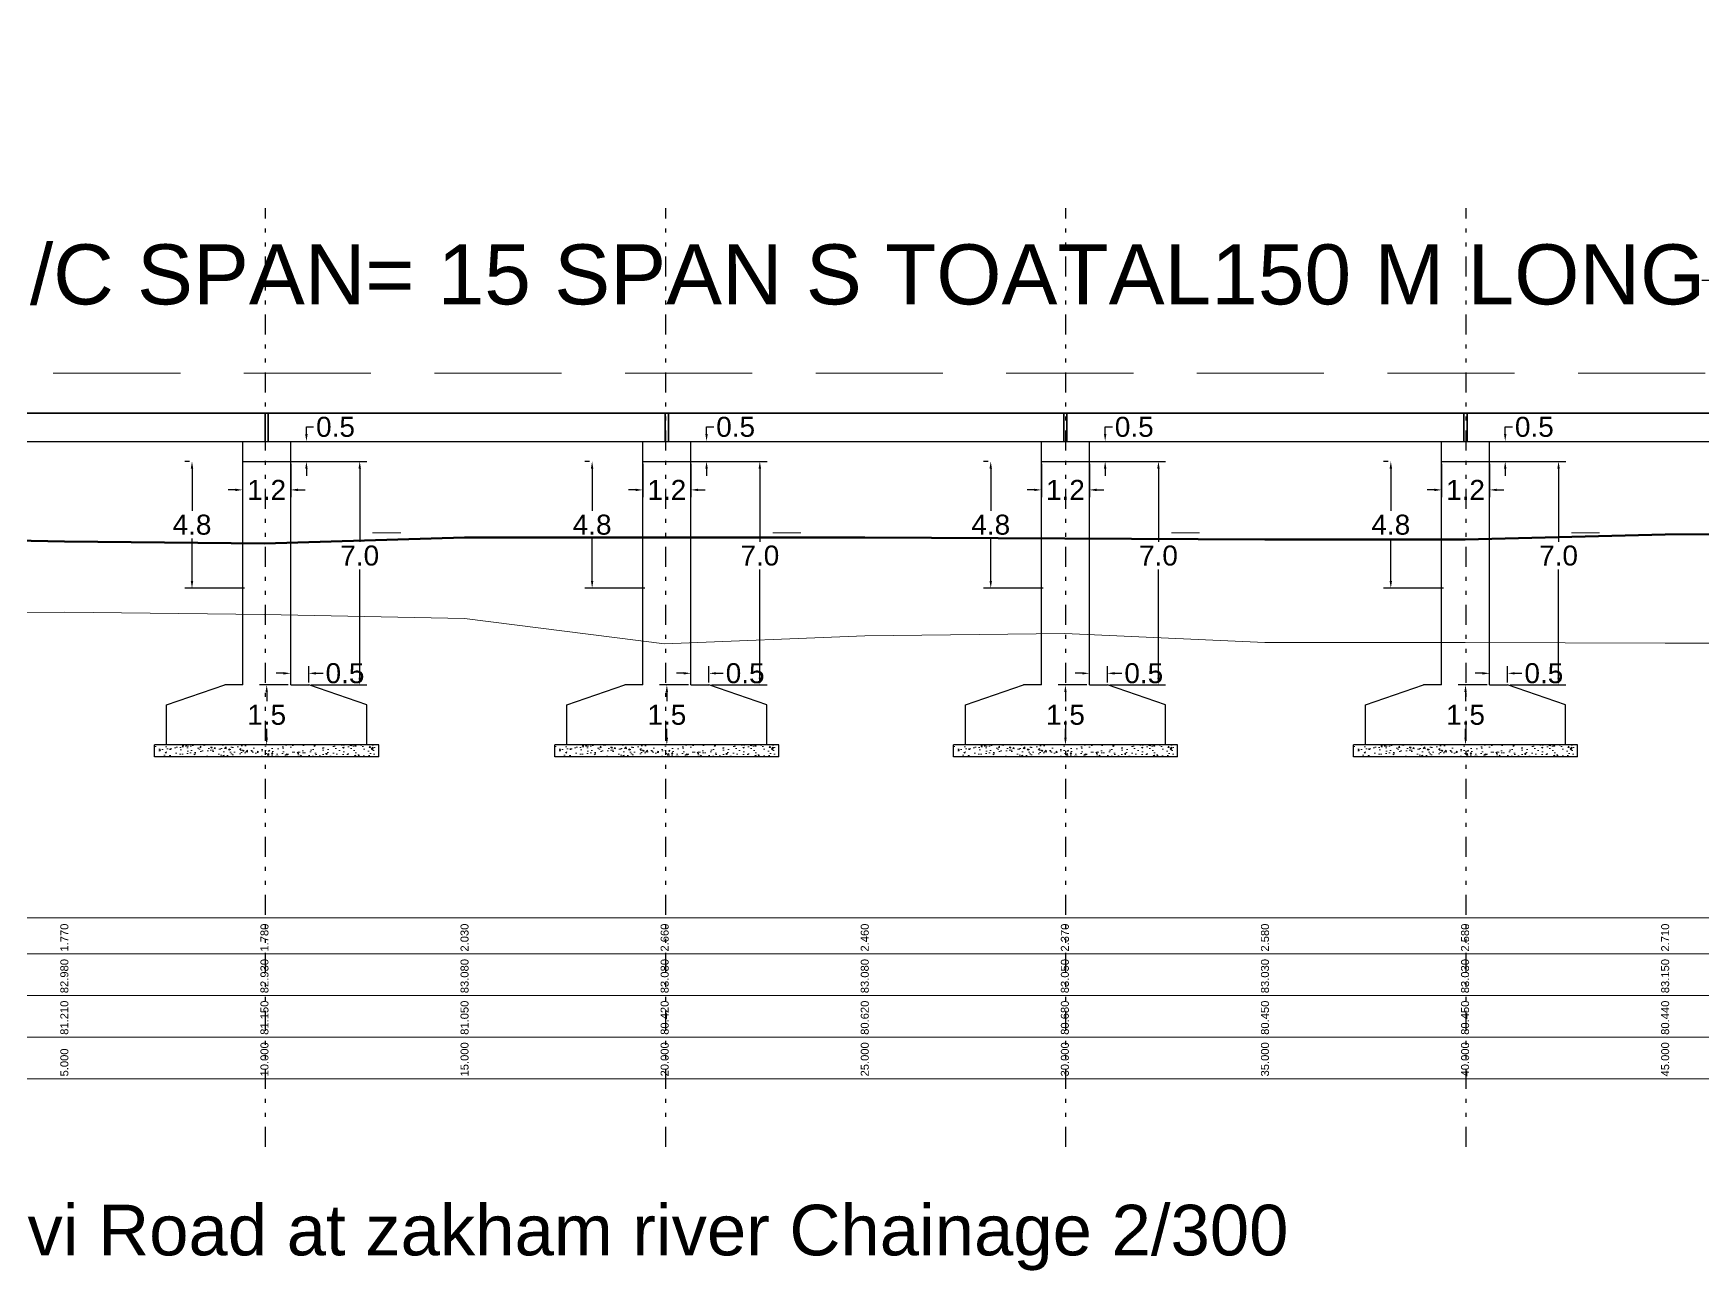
# Model space of a CAD drawing. Header units: millimetres. Extents: x -83 to 417, y 47 to 139.
# Drawn here: x 333.21 to 374.92, y 69.72 to 100.64 of the extents above; entities that cross this region are included whole.
import ezdxf
from ezdxf.enums import TextEntityAlignment as Align

# ---------------------------------------------------------------- set-up
doc = ezdxf.new("R2010")
doc.units = ezdxf.units.MM
doc.header["$PDMODE"] = 3
doc.header["$PDSIZE"] = -0.7
doc.linetypes.add('DASHED2', pattern=[9.525, 6.35, -3.175])
doc.linetypes.add('DIVIDE', pattern=[1.25, 0.5, -0.25, 0, -0.25, 0, -0.25])
for name, color, linetype in [('Bridge Top', 30, 'Continuous'), ('Data Table', 7, 'Continuous'), ('kacha rasta', 7, 'Continuous'), ('OGL', 1, 'Continuous')]:
    doc.layers.add(name, color=color, linetype=linetype)
doc.styles.get("Standard").update_dxf_attribs({"font": 'Arial'})
doc.dimstyles.get("Standard").update_dxf_attribs({"dimtxt": 0.5, "dimasz": 0.18, "dimexe": 0.18, "dimexo": 0.0625, "dimgap": 0.09, "dimtad": 0, "dimtih": 1, "dimtoh": 1, "dimdec": 1, "dimzin": 0, "dimdsep": 46, "dimtxsty": 'Standard', "dimcen": 0.09, "dimadec": 0, "dimazin": 0, "dimtfac": 1, "dimtdec": 1, "dimtofl": 0, "dimtmove": 0, "dimatfit": 3, "dimfxl": 1, "dimtolj": 1, "dimtzin": 0, "dimarcsym": 0})

# ---------------------------------------------------------------- blocks, each defined once
blk = doc.blocks.new('*D283')
at = {"color": 0, "lineweight": -2, "transparency": 16777216}
for p, q in [((339.642, 84.421), (339.642, 84.828)), ((340.092, 84.421), (340.092, 84.828)), ((339.462, 84.648), (339.282, 84.648)), ((340.272, 84.648), (340.452, 84.648))]:
    blk.add_line(p, q, dxfattribs=at)
at = {"color": 0, "transparency": 16777216}
for points in [[(339.462, 84.678), (339.462, 84.618), (339.642, 84.648)], [(340.272, 84.678), (340.272, 84.618), (340.092, 84.648)]]:
    blk.add_solid(points, dxfattribs=at)
at = {"layer": 'Defpoints', "color": 0, "transparency": 16777216}
for p in [(339.642, 84.359), (340.092, 84.648), (340.092, 84.359)]:
    blk.add_point(p, dxfattribs=at)
at = {"color": 0, "lineweight": 0, "transparency": 16777216, "insert": (340.999, 84.648), "char_height": 0.5, "attachment_point": 5}
blk.add_mtext('\\A1;0.5', dxfattribs=at)
blk = doc.blocks.new('*D284')
at = {"color": 0, "lineweight": -2, "transparency": 16777216}
for p, q in [((339.58, 84.359), (338.862, 84.359)), ((339.042, 84.179), (339.042, 83.954)), ((339.042, 83.039), (339.042, 83.264)), ((340.03, 82.859), (338.862, 82.859))]:
    blk.add_line(p, q, dxfattribs=at)
at = {"color": 0, "transparency": 16777216}
for points in [[(339.012, 84.179), (339.072, 84.179), (339.042, 84.359)], [(339.012, 83.039), (339.072, 83.039), (339.042, 82.859)]]:
    blk.add_solid(points, dxfattribs=at)
at = {"layer": 'Defpoints', "color": 0, "transparency": 16777216}
for p in [(339.642, 84.359), (339.042, 82.859), (340.092, 82.859)]:
    blk.add_point(p, dxfattribs=at)
at = {"color": 0, "lineweight": 0, "transparency": 16777216, "insert": (339.042, 83.609), "char_height": 0.5, "attachment_point": 5}
blk.add_mtext('\\A1;1.5', dxfattribs=at)
blk = doc.blocks.new('*D285')
at = {"color": 0, "lineweight": -2, "transparency": 16777216}
for p, q in [((340.035, 90.625), (340.035, 90.805)), ((340.035, 90.805), (340.215, 90.805)), ((339.705, 90.445), (340.215, 90.445)), ((339.705, 89.945), (340.215, 89.945)), ((340.035, 89.765), (340.035, 89.585))]:
    blk.add_line(p, q, dxfattribs=at)
at = {"color": 0, "transparency": 16777216}
for points in [[(340.005, 90.625), (340.065, 90.625), (340.035, 90.445)], [(340.005, 89.765), (340.065, 89.765), (340.035, 89.945)]]:
    blk.add_solid(points, dxfattribs=at)
at = {"layer": 'Defpoints', "color": 0, "transparency": 16777216}
for p in [(339.642, 90.445), (340.035, 90.445), (339.642, 89.945)]:
    blk.add_point(p, dxfattribs=at)
at = {"color": 0, "lineweight": 0, "transparency": 16777216, "insert": (340.762, 90.805), "char_height": 0.5, "attachment_point": 5}
blk.add_mtext('\\A1;0.5', dxfattribs=at)
blk = doc.blocks.new('*D280')
at = {"layer": 'Defpoints', "color": 0, "linetype": 'Continuous', "transparency": 16777216}
for p in [(338.442, 89.945), (339.642, 89.945), (339.642, 89.232)]:
    blk.add_point(p, dxfattribs=at)
at = {"layer": 'kacha rasta', "color": 0, "linetype": 'Continuous', "lineweight": -2, "transparency": 16777216}
for p, q in [((338.442, 89.883), (338.442, 89.052)), ((339.642, 89.883), (339.642, 89.052)), ((338.262, 89.232), (338.082, 89.232)), ((339.822, 89.232), (340.002, 89.232))]:
    blk.add_line(p, q, dxfattribs=at)
at = {"layer": 'kacha rasta', "color": 0, "linetype": 'Continuous', "transparency": 16777216}
for points in [[(338.262, 89.262), (338.262, 89.202), (338.442, 89.232)], [(339.822, 89.262), (339.822, 89.202), (339.642, 89.232)]]:
    blk.add_solid(points, dxfattribs=at)
at = {"layer": 'kacha rasta', "color": 0, "linetype": 'Continuous', "transparency": 16777216, "insert": (339.042, 89.232), "char_height": 0.5, "attachment_point": 5}
blk.add_mtext('\\A1;1.2', dxfattribs=at)
blk = doc.blocks.new('*D281')
at = {"color": 0, "lineweight": -2, "transparency": 16777216}
for p, q in [((337.113, 89.945), (336.996, 89.945)), ((337.176, 89.765), (337.176, 88.706)), ((337.176, 86.955), (337.176, 88.015)), ((338.49, 86.775), (336.996, 86.775))]:
    blk.add_line(p, q, dxfattribs=at)
at = {"color": 0, "transparency": 16777216}
for points in [[(337.146, 89.765), (337.206, 89.765), (337.176, 89.945)], [(337.146, 86.955), (337.206, 86.955), (337.176, 86.775)]]:
    blk.add_solid(points, dxfattribs=at)
at = {"layer": 'Defpoints', "color": 0, "transparency": 16777216}
for p in [(337.176, 89.945), (337.176, 86.775), (338.552, 86.775)]:
    blk.add_point(p, dxfattribs=at)
at = {"color": 0, "lineweight": 0, "transparency": 16777216, "insert": (337.176, 88.36), "char_height": 0.5, "attachment_point": 5}
blk.add_mtext('\\A1;4.8', dxfattribs=at)
blk = doc.blocks.new('*D282')
at = {"color": 0, "lineweight": -2, "transparency": 16777216}
for p, q in [((339.122, 89.945), (341.547, 89.945)), ((341.367, 89.765), (341.367, 87.933)), ((341.367, 84.539), (341.367, 87.243)), ((340.155, 84.359), (341.547, 84.359))]:
    blk.add_line(p, q, dxfattribs=at)
at = {"color": 0, "transparency": 16777216}
for points in [[(341.337, 89.765), (341.397, 89.765), (341.367, 89.945)], [(341.337, 84.539), (341.397, 84.539), (341.367, 84.359)]]:
    blk.add_solid(points, dxfattribs=at)
at = {"layer": 'Defpoints', "color": 0, "transparency": 16777216}
for p in [(339.06, 89.945), (340.092, 84.359), (341.367, 84.359)]:
    blk.add_point(p, dxfattribs=at)
at = {"color": 0, "lineweight": 0, "transparency": 16777216, "insert": (341.367, 87.588), "char_height": 0.5, "attachment_point": 5}
blk.add_mtext('\\A1;7.0', dxfattribs=at)
blk = doc.blocks.new('*D289')
at = {"color": 0, "lineweight": -2, "transparency": 16777216}
for p, q in [((349.641, 84.421), (349.641, 84.828)), ((350.091, 84.421), (350.091, 84.828)), ((349.461, 84.648), (349.281, 84.648)), ((350.271, 84.648), (350.451, 84.648))]:
    blk.add_line(p, q, dxfattribs=at)
at = {"color": 0, "transparency": 16777216}
for points in [[(349.461, 84.678), (349.461, 84.618), (349.641, 84.648)], [(350.271, 84.678), (350.271, 84.618), (350.091, 84.648)]]:
    blk.add_solid(points, dxfattribs=at)
at = {"layer": 'Defpoints', "color": 0, "transparency": 16777216}
for p in [(349.641, 84.359), (350.091, 84.648), (350.091, 84.359)]:
    blk.add_point(p, dxfattribs=at)
at = {"color": 0, "lineweight": 0, "transparency": 16777216, "insert": (350.998, 84.648), "char_height": 0.5, "attachment_point": 5}
blk.add_mtext('\\A1;0.5', dxfattribs=at)
blk = doc.blocks.new('*D290')
at = {"color": 0, "lineweight": -2, "transparency": 16777216}
for p, q in [((349.578, 84.359), (348.861, 84.359)), ((349.041, 84.179), (349.041, 83.954)), ((349.041, 83.039), (349.041, 83.264)), ((350.028, 82.859), (348.861, 82.859))]:
    blk.add_line(p, q, dxfattribs=at)
at = {"color": 0, "transparency": 16777216}
for points in [[(349.011, 84.179), (349.071, 84.179), (349.041, 84.359)], [(349.011, 83.039), (349.071, 83.039), (349.041, 82.859)]]:
    blk.add_solid(points, dxfattribs=at)
at = {"layer": 'Defpoints', "color": 0, "transparency": 16777216}
for p in [(349.641, 84.359), (349.041, 82.859), (350.091, 82.859)]:
    blk.add_point(p, dxfattribs=at)
at = {"color": 0, "lineweight": 0, "transparency": 16777216, "insert": (349.041, 83.609), "char_height": 0.5, "attachment_point": 5}
blk.add_mtext('\\A1;1.5', dxfattribs=at)
blk = doc.blocks.new('*D291')
at = {"color": 0, "lineweight": -2, "transparency": 16777216}
for p, q in [((350.033, 90.625), (350.033, 90.805)), ((350.033, 90.805), (350.213, 90.805)), ((349.703, 90.445), (350.213, 90.445)), ((349.703, 89.945), (350.213, 89.945)), ((350.033, 89.765), (350.033, 89.585))]:
    blk.add_line(p, q, dxfattribs=at)
at = {"color": 0, "transparency": 16777216}
for points in [[(350.003, 90.625), (350.063, 90.625), (350.033, 90.445)], [(350.003, 89.765), (350.063, 89.765), (350.033, 89.945)]]:
    blk.add_solid(points, dxfattribs=at)
at = {"layer": 'Defpoints', "color": 0, "transparency": 16777216}
for p in [(349.641, 90.445), (350.033, 90.445), (349.641, 89.945)]:
    blk.add_point(p, dxfattribs=at)
at = {"color": 0, "lineweight": 0, "transparency": 16777216, "insert": (350.76, 90.805), "char_height": 0.5, "attachment_point": 5}
blk.add_mtext('\\A1;0.5', dxfattribs=at)
blk = doc.blocks.new('*D286')
at = {"layer": 'Defpoints', "color": 0, "linetype": 'Continuous', "transparency": 16777216}
for p in [(348.441, 89.945), (349.641, 89.945), (349.641, 89.232)]:
    blk.add_point(p, dxfattribs=at)
at = {"layer": 'kacha rasta', "color": 0, "linetype": 'Continuous', "lineweight": -2, "transparency": 16777216}
for p, q in [((348.441, 89.883), (348.441, 89.052)), ((349.641, 89.883), (349.641, 89.052)), ((348.261, 89.232), (348.081, 89.232)), ((349.821, 89.232), (350.001, 89.232))]:
    blk.add_line(p, q, dxfattribs=at)
at = {"layer": 'kacha rasta', "color": 0, "linetype": 'Continuous', "transparency": 16777216}
for points in [[(348.261, 89.262), (348.261, 89.202), (348.441, 89.232)], [(349.821, 89.262), (349.821, 89.202), (349.641, 89.232)]]:
    blk.add_solid(points, dxfattribs=at)
at = {"layer": 'kacha rasta', "color": 0, "linetype": 'Continuous', "transparency": 16777216, "insert": (349.041, 89.232), "char_height": 0.5, "attachment_point": 5}
blk.add_mtext('\\A1;1.2', dxfattribs=at)
blk = doc.blocks.new('*D287')
at = {"color": 0, "lineweight": -2, "transparency": 16777216}
for p, q in [((347.111, 89.945), (346.994, 89.945)), ((347.174, 89.765), (347.174, 88.706)), ((347.174, 86.955), (347.174, 88.015)), ((348.488, 86.775), (346.994, 86.775))]:
    blk.add_line(p, q, dxfattribs=at)
at = {"color": 0, "transparency": 16777216}
for points in [[(347.144, 89.765), (347.204, 89.765), (347.174, 89.945)], [(347.144, 86.955), (347.204, 86.955), (347.174, 86.775)]]:
    blk.add_solid(points, dxfattribs=at)
at = {"layer": 'Defpoints', "color": 0, "transparency": 16777216}
for p in [(347.174, 89.945), (347.174, 86.775), (348.55, 86.775)]:
    blk.add_point(p, dxfattribs=at)
at = {"color": 0, "lineweight": 0, "transparency": 16777216, "insert": (347.174, 88.36), "char_height": 0.5, "attachment_point": 5}
blk.add_mtext('\\A1;4.8', dxfattribs=at)
blk = doc.blocks.new('*D288')
at = {"color": 0, "lineweight": -2, "transparency": 16777216}
for p, q in [((349.121, 89.945), (351.545, 89.945)), ((351.365, 89.765), (351.365, 87.933)), ((351.365, 84.539), (351.365, 87.243)), ((350.153, 84.359), (351.545, 84.359))]:
    blk.add_line(p, q, dxfattribs=at)
at = {"color": 0, "transparency": 16777216}
for points in [[(351.335, 89.765), (351.395, 89.765), (351.365, 89.945)], [(351.335, 84.539), (351.395, 84.539), (351.365, 84.359)]]:
    blk.add_solid(points, dxfattribs=at)
at = {"layer": 'Defpoints', "color": 0, "transparency": 16777216}
for p in [(349.058, 89.945), (350.091, 84.359), (351.365, 84.359)]:
    blk.add_point(p, dxfattribs=at)
at = {"color": 0, "lineweight": 0, "transparency": 16777216, "insert": (351.365, 87.588), "char_height": 0.5, "attachment_point": 5}
blk.add_mtext('\\A1;7.0', dxfattribs=at)
blk = doc.blocks.new('*D295')
at = {"color": 0, "lineweight": -2, "transparency": 16777216}
for p, q in [((359.601, 84.421), (359.601, 84.828)), ((360.051, 84.421), (360.051, 84.828)), ((359.421, 84.648), (359.241, 84.648)), ((360.231, 84.648), (360.411, 84.648))]:
    blk.add_line(p, q, dxfattribs=at)
at = {"color": 0, "transparency": 16777216}
for points in [[(359.421, 84.678), (359.421, 84.618), (359.601, 84.648)], [(360.231, 84.678), (360.231, 84.618), (360.051, 84.648)]]:
    blk.add_solid(points, dxfattribs=at)
at = {"layer": 'Defpoints', "color": 0, "transparency": 16777216}
for p in [(359.601, 84.359), (360.051, 84.648), (360.051, 84.359)]:
    blk.add_point(p, dxfattribs=at)
at = {"color": 0, "lineweight": 0, "transparency": 16777216, "insert": (360.958, 84.648), "char_height": 0.5, "attachment_point": 5}
blk.add_mtext('\\A1;0.5', dxfattribs=at)
blk = doc.blocks.new('*D296')
at = {"color": 0, "lineweight": -2, "transparency": 16777216}
for p, q in [((359.538, 84.359), (358.821, 84.359)), ((359.001, 84.179), (359.001, 83.954)), ((359.001, 83.039), (359.001, 83.264)), ((359.988, 82.859), (358.821, 82.859))]:
    blk.add_line(p, q, dxfattribs=at)
at = {"color": 0, "transparency": 16777216}
for points in [[(358.971, 84.179), (359.031, 84.179), (359.001, 84.359)], [(358.971, 83.039), (359.031, 83.039), (359.001, 82.859)]]:
    blk.add_solid(points, dxfattribs=at)
at = {"layer": 'Defpoints', "color": 0, "transparency": 16777216}
for p in [(359.601, 84.359), (359.001, 82.859), (360.051, 82.859)]:
    blk.add_point(p, dxfattribs=at)
at = {"color": 0, "lineweight": 0, "transparency": 16777216, "insert": (359.001, 83.609), "char_height": 0.5, "attachment_point": 5}
blk.add_mtext('\\A1;1.5', dxfattribs=at)
blk = doc.blocks.new('*D297')
at = {"color": 0, "lineweight": -2, "transparency": 16777216}
for p, q in [((359.993, 90.625), (359.993, 90.805)), ((359.993, 90.805), (360.173, 90.805)), ((359.663, 90.445), (360.173, 90.445)), ((359.663, 89.945), (360.173, 89.945)), ((359.993, 89.765), (359.993, 89.585))]:
    blk.add_line(p, q, dxfattribs=at)
at = {"color": 0, "transparency": 16777216}
for points in [[(359.963, 90.625), (360.023, 90.625), (359.993, 90.445)], [(359.963, 89.765), (360.023, 89.765), (359.993, 89.945)]]:
    blk.add_solid(points, dxfattribs=at)
at = {"layer": 'Defpoints', "color": 0, "transparency": 16777216}
for p in [(359.601, 90.445), (359.993, 90.445), (359.601, 89.945)]:
    blk.add_point(p, dxfattribs=at)
at = {"color": 0, "lineweight": 0, "transparency": 16777216, "insert": (360.72, 90.805), "char_height": 0.5, "attachment_point": 5}
blk.add_mtext('\\A1;0.5', dxfattribs=at)
blk = doc.blocks.new('*D292')
at = {"layer": 'Defpoints', "color": 0, "linetype": 'Continuous', "transparency": 16777216}
for p in [(358.401, 89.945), (359.601, 89.945), (359.601, 89.232)]:
    blk.add_point(p, dxfattribs=at)
at = {"layer": 'kacha rasta', "color": 0, "linetype": 'Continuous', "lineweight": -2, "transparency": 16777216}
for p, q in [((358.401, 89.883), (358.401, 89.052)), ((359.601, 89.883), (359.601, 89.052)), ((358.221, 89.232), (358.041, 89.232)), ((359.781, 89.232), (359.961, 89.232))]:
    blk.add_line(p, q, dxfattribs=at)
at = {"layer": 'kacha rasta', "color": 0, "linetype": 'Continuous', "transparency": 16777216}
for points in [[(358.221, 89.262), (358.221, 89.202), (358.401, 89.232)], [(359.781, 89.262), (359.781, 89.202), (359.601, 89.232)]]:
    blk.add_solid(points, dxfattribs=at)
at = {"layer": 'kacha rasta', "color": 0, "linetype": 'Continuous', "transparency": 16777216, "insert": (359.001, 89.232), "char_height": 0.5, "attachment_point": 5}
blk.add_mtext('\\A1;1.2', dxfattribs=at)
blk = doc.blocks.new('*D293')
at = {"color": 0, "lineweight": -2, "transparency": 16777216}
for p, q in [((357.072, 89.945), (356.954, 89.945)), ((357.134, 89.765), (357.134, 88.706)), ((357.134, 86.955), (357.134, 88.015)), ((358.448, 86.775), (356.954, 86.775))]:
    blk.add_line(p, q, dxfattribs=at)
at = {"color": 0, "transparency": 16777216}
for points in [[(357.104, 89.765), (357.164, 89.765), (357.134, 89.945)], [(357.104, 86.955), (357.164, 86.955), (357.134, 86.775)]]:
    blk.add_solid(points, dxfattribs=at)
at = {"layer": 'Defpoints', "color": 0, "transparency": 16777216}
for p in [(357.134, 89.945), (357.134, 86.775), (358.511, 86.775)]:
    blk.add_point(p, dxfattribs=at)
at = {"color": 0, "lineweight": 0, "transparency": 16777216, "insert": (357.134, 88.36), "char_height": 0.5, "attachment_point": 5}
blk.add_mtext('\\A1;4.8', dxfattribs=at)
blk = doc.blocks.new('*D294')
at = {"color": 0, "lineweight": -2, "transparency": 16777216}
for p, q in [((359.081, 89.945), (361.505, 89.945)), ((361.325, 89.765), (361.325, 87.933)), ((361.325, 84.539), (361.325, 87.243)), ((360.113, 84.359), (361.505, 84.359))]:
    blk.add_line(p, q, dxfattribs=at)
at = {"color": 0, "transparency": 16777216}
for points in [[(361.295, 89.765), (361.355, 89.765), (361.325, 89.945)], [(361.295, 84.539), (361.355, 84.539), (361.325, 84.359)]]:
    blk.add_solid(points, dxfattribs=at)
at = {"layer": 'Defpoints', "color": 0, "transparency": 16777216}
for p in [(359.018, 89.945), (360.051, 84.359), (361.325, 84.359)]:
    blk.add_point(p, dxfattribs=at)
at = {"color": 0, "lineweight": 0, "transparency": 16777216, "insert": (361.325, 87.588), "char_height": 0.5, "attachment_point": 5}
blk.add_mtext('\\A1;7.0', dxfattribs=at)
blk = doc.blocks.new('*D301')
at = {"color": 0, "lineweight": -2, "transparency": 16777216}
for p, q in [((369.598, 84.421), (369.598, 84.828)), ((370.048, 84.421), (370.048, 84.828)), ((369.418, 84.648), (369.238, 84.648)), ((370.228, 84.648), (370.408, 84.648))]:
    blk.add_line(p, q, dxfattribs=at)
at = {"color": 0, "transparency": 16777216}
for points in [[(369.418, 84.678), (369.418, 84.618), (369.598, 84.648)], [(370.228, 84.678), (370.228, 84.618), (370.048, 84.648)]]:
    blk.add_solid(points, dxfattribs=at)
at = {"layer": 'Defpoints', "color": 0, "transparency": 16777216}
for p in [(369.598, 84.359), (370.048, 84.648), (370.048, 84.359)]:
    blk.add_point(p, dxfattribs=at)
at = {"color": 0, "lineweight": 0, "transparency": 16777216, "insert": (370.955, 84.648), "char_height": 0.5, "attachment_point": 5}
blk.add_mtext('\\A1;0.5', dxfattribs=at)
blk = doc.blocks.new('*D302')
at = {"color": 0, "lineweight": -2, "transparency": 16777216}
for p, q in [((369.535, 84.359), (368.818, 84.359)), ((368.998, 84.179), (368.998, 83.954)), ((368.998, 83.039), (368.998, 83.264)), ((369.985, 82.859), (368.818, 82.859))]:
    blk.add_line(p, q, dxfattribs=at)
at = {"color": 0, "transparency": 16777216}
for points in [[(368.968, 84.179), (369.028, 84.179), (368.998, 84.359)], [(368.968, 83.039), (369.028, 83.039), (368.998, 82.859)]]:
    blk.add_solid(points, dxfattribs=at)
at = {"layer": 'Defpoints', "color": 0, "transparency": 16777216}
for p in [(369.598, 84.359), (368.998, 82.859), (370.048, 82.859)]:
    blk.add_point(p, dxfattribs=at)
at = {"color": 0, "lineweight": 0, "transparency": 16777216, "insert": (368.998, 83.609), "char_height": 0.5, "attachment_point": 5}
blk.add_mtext('\\A1;1.5', dxfattribs=at)
blk = doc.blocks.new('*D303')
at = {"color": 0, "lineweight": -2, "transparency": 16777216}
for p, q in [((369.99, 90.625), (369.99, 90.805)), ((369.99, 90.805), (370.17, 90.805)), ((369.66, 90.445), (370.17, 90.445)), ((369.66, 89.945), (370.17, 89.945)), ((369.99, 89.765), (369.99, 89.585))]:
    blk.add_line(p, q, dxfattribs=at)
at = {"color": 0, "transparency": 16777216}
for points in [[(369.96, 90.625), (370.02, 90.625), (369.99, 90.445)], [(369.96, 89.765), (370.02, 89.765), (369.99, 89.945)]]:
    blk.add_solid(points, dxfattribs=at)
at = {"layer": 'Defpoints', "color": 0, "transparency": 16777216}
for p in [(369.598, 90.445), (369.99, 90.445), (369.598, 89.945)]:
    blk.add_point(p, dxfattribs=at)
at = {"color": 0, "lineweight": 0, "transparency": 16777216, "insert": (370.717, 90.805), "char_height": 0.5, "attachment_point": 5}
blk.add_mtext('\\A1;0.5', dxfattribs=at)
blk = doc.blocks.new('*D298')
at = {"layer": 'Defpoints', "color": 0, "linetype": 'Continuous', "transparency": 16777216}
for p in [(368.398, 89.945), (369.598, 89.945), (369.598, 89.232)]:
    blk.add_point(p, dxfattribs=at)
at = {"layer": 'kacha rasta', "color": 0, "linetype": 'Continuous', "lineweight": -2, "transparency": 16777216}
for p, q in [((368.398, 89.883), (368.398, 89.052)), ((369.598, 89.883), (369.598, 89.052)), ((368.218, 89.232), (368.038, 89.232)), ((369.778, 89.232), (369.958, 89.232))]:
    blk.add_line(p, q, dxfattribs=at)
at = {"layer": 'kacha rasta', "color": 0, "linetype": 'Continuous', "transparency": 16777216}
for points in [[(368.218, 89.262), (368.218, 89.202), (368.398, 89.232)], [(369.778, 89.262), (369.778, 89.202), (369.598, 89.232)]]:
    blk.add_solid(points, dxfattribs=at)
at = {"layer": 'kacha rasta', "color": 0, "linetype": 'Continuous', "transparency": 16777216, "insert": (368.998, 89.232), "char_height": 0.5, "attachment_point": 5}
blk.add_mtext('\\A1;1.2', dxfattribs=at)
blk = doc.blocks.new('*D299')
at = {"color": 0, "lineweight": -2, "transparency": 16777216}
for p, q in [((367.068, 89.945), (366.951, 89.945)), ((367.131, 89.765), (367.131, 88.706)), ((367.131, 86.955), (367.131, 88.015)), ((368.445, 86.775), (366.951, 86.775))]:
    blk.add_line(p, q, dxfattribs=at)
at = {"color": 0, "transparency": 16777216}
for points in [[(367.101, 89.765), (367.161, 89.765), (367.131, 89.945)], [(367.101, 86.955), (367.161, 86.955), (367.131, 86.775)]]:
    blk.add_solid(points, dxfattribs=at)
at = {"layer": 'Defpoints', "color": 0, "transparency": 16777216}
for p in [(367.131, 89.945), (367.131, 86.775), (368.508, 86.775)]:
    blk.add_point(p, dxfattribs=at)
at = {"color": 0, "lineweight": 0, "transparency": 16777216, "insert": (367.131, 88.36), "char_height": 0.5, "attachment_point": 5}
blk.add_mtext('\\A1;4.8', dxfattribs=at)
blk = doc.blocks.new('*D300')
at = {"color": 0, "lineweight": -2, "transparency": 16777216}
for p, q in [((369.078, 89.945), (371.502, 89.945)), ((371.322, 89.765), (371.322, 87.933)), ((371.322, 84.539), (371.322, 87.243)), ((370.11, 84.359), (371.502, 84.359))]:
    blk.add_line(p, q, dxfattribs=at)
at = {"color": 0, "transparency": 16777216}
for points in [[(371.292, 89.765), (371.352, 89.765), (371.322, 89.945)], [(371.292, 84.539), (371.352, 84.539), (371.322, 84.359)]]:
    blk.add_solid(points, dxfattribs=at)
at = {"layer": 'Defpoints', "color": 0, "transparency": 16777216}
for p in [(369.015, 89.945), (370.048, 84.359), (371.322, 84.359)]:
    blk.add_point(p, dxfattribs=at)
at = {"color": 0, "lineweight": 0, "transparency": 16777216, "insert": (371.322, 87.588), "char_height": 0.5, "attachment_point": 5}
blk.add_mtext('\\A1;7.0', dxfattribs=at)
blk = doc.blocks.new('*D325')
at = {"color": 0, "lineweight": -2, "transparency": 16777216}
for p, q in [((259.014, 94.529), (259.014, 94.647)), ((259.194, 94.467), (293.126, 94.467)), ((408.834, 94.467), (374.903, 94.467)), ((409.014, 94.425), (409.014, 94.287))]:
    blk.add_line(p, q, dxfattribs=at)
at = {"color": 0, "transparency": 16777216}
for points in [[(259.194, 94.497), (259.194, 94.437), (259.014, 94.467)], [(408.834, 94.497), (408.834, 94.437), (409.014, 94.467)]]:
    blk.add_solid(points, dxfattribs=at)
at = {"layer": 'Defpoints', "color": 0, "transparency": 16777216}
for p in [(259.014, 94.467), (409.014, 94.488), (409.014, 94.467)]:
    blk.add_point(p, dxfattribs=at)
at = {"color": 0, "lineweight": 30, "transparency": 16777216, "insert": (334.014, 94.467), "char_height": 0.5, "attachment_point": 5}
blk.add_mtext('\\A1;{\\H3x;14 PIERS AND 02 ABUTMENTS @ 10M C/C SPAN= 15 SPAN S TOATAL150 M LONG}', dxfattribs=at)

msp = doc.modelspace()

# ---------------------------------------------------------------- hatches: boundary and pattern name
at = {"lineweight": 0}
h = msp.add_hatch(dxfattribs=at)
h.set_pattern_fill('AR-CONC', color=6, scale=0.05, style=0)
h.set_pattern_definition([(50, (-62.28067, -197.13084), (0.3586301, -0.03137607), [0.0375, -0.4125]), (355, (-62.28067, -197.13084), (-0.06937567, 0.37609607), [0.03, -0.33]), (100.4514, (-62.2508, -197.13345), (0.2892547, 0.34471977), [0.0318701, -0.35057106]), (46.1842, (-62.28067, -197.03084), (0.53362052, -0.0827595), [0.05625, -0.61875]), (96.6356, (-62.2362, -197.03773), (0.46733135, 0.48705894), [0.04780514, -0.5258565]), (351.1842, (-62.28067, -197.03084), (0.467331, 0.4870593), [0.045, -0.495]), (21, (-62.23067, -197.05584), (0.29845353, -0.20130945), [0.0375, -0.4125]), (326, (-62.23067, -197.05584), (0.12165767, 0.36257502), [0.03, -0.33]), (71.4514, (-62.2058, -197.0726), (0.42011131, 0.16126525), [0.0318701, -0.35057106]), (37.5, (-62.28067, -197.13084), (0.006079928, 0.166446927), [0, -0.326, 0, -0.335, 0, -0.33125]), (7.5, (-62.28067, -197.13084), (0.13153477, 0.197205856), [0, -0.191, 0, -0.3185, 0, -0.12625]), (327.5, (-62.39217, -197.13084), (0.266911218, -0.011277436), [0, -0.125, 0, -0.39, 0, -0.5175]), (317.5, (-62.44217, -197.13084), (0.29159308, 0.05005249), [0, -0.1625, 0, -0.259, 0, -0.3675])])
h.paths.add_polyline_path([(339.0423, 82.859), (336.2423, 82.859), (336.2423, 82.559), (339.0423, 82.559)])
h.paths.add_polyline_path([(341.8423, 82.859), (339.0423, 82.859), (339.0423, 82.559), (341.8423, 82.559)])
h = msp.add_hatch(dxfattribs=at)
h.set_pattern_fill('AR-CONC', color=6, scale=0.05, style=0)
h.set_pattern_definition([(50, (-52.2824, -197.13084), (0.3586301, -0.03137607), [0.0375, -0.4125]), (355, (-52.2824, -197.13084), (-0.06937567, 0.37609607), [0.03, -0.33]), (100.4514, (-52.25252, -197.13345), (0.2892547, 0.34471977), [0.0318701, -0.35057106]), (46.1842, (-52.2824, -197.03084), (0.53362052, -0.0827595), [0.05625, -0.61875]), (96.6356, (-52.23794, -197.03773), (0.46733135, 0.48705894), [0.04780514, -0.5258565]), (351.1842, (-52.2824, -197.03084), (0.467331, 0.4870593), [0.045, -0.495]), (21, (-52.2324, -197.05584), (0.29845353, -0.20130945), [0.0375, -0.4125]), (326, (-52.2324, -197.05584), (0.12165767, 0.36257502), [0.03, -0.33]), (71.4514, (-52.20754, -197.0726), (0.42011131, 0.16126525), [0.0318701, -0.35057106]), (37.5, (-52.28241, -197.13084), (0.006079928, 0.166446927), [0, -0.326, 0, -0.335, 0, -0.33125]), (7.5, (-52.28241, -197.13084), (0.13153477, 0.197205856), [0, -0.191, 0, -0.3185, 0, -0.12625]), (327.5, (-52.39391, -197.13084), (0.266911218, -0.011277436), [0, -0.125, 0, -0.39, 0, -0.5175]), (317.5, (-52.4439, -197.13084), (0.29159308, 0.05005249), [0, -0.1625, 0, -0.259, 0, -0.3675])])
h.paths.add_polyline_path([(349.0405, 82.859), (346.2405, 82.859), (346.2405, 82.559), (349.0405, 82.559)])
h.paths.add_polyline_path([(351.8405, 82.859), (349.0405, 82.859), (349.0405, 82.559), (351.8405, 82.559)])
h = msp.add_hatch(dxfattribs=at)
h.set_pattern_fill('AR-CONC', color=6, scale=0.05, style=0)
h.set_pattern_definition([(50, (-42.32237, -197.13084), (0.3586301, -0.03137607), [0.0375, -0.4125]), (355, (-42.32237, -197.13084), (-0.06937567, 0.37609607), [0.03, -0.33]), (100.4514, (-42.29248, -197.13345), (0.2892547, 0.34471977), [0.0318701, -0.35057106]), (46.1842, (-42.32237, -197.03084), (0.53362052, -0.0827595), [0.05625, -0.61875]), (96.6356, (-42.2779, -197.03773), (0.46733135, 0.48705894), [0.04780514, -0.5258565]), (351.1842, (-42.32237, -197.03084), (0.467331, 0.4870593), [0.045, -0.495]), (21, (-42.27237, -197.05584), (0.29845353, -0.20130945), [0.0375, -0.4125]), (326, (-42.27237, -197.05584), (0.12165767, 0.36257502), [0.03, -0.33]), (71.4514, (-42.2475, -197.0726), (0.42011131, 0.16126525), [0.0318701, -0.35057106]), (37.5, (-42.32237, -197.13084), (0.006079928, 0.166446927), [0, -0.326, 0, -0.335, 0, -0.33125]), (7.5, (-42.32237, -197.13084), (0.13153477, 0.197205856), [0, -0.191, 0, -0.3185, 0, -0.12625]), (327.5, (-42.43387, -197.13084), (0.266911218, -0.011277436), [0, -0.125, 0, -0.39, 0, -0.5175]), (317.5, (-42.48387, -197.13084), (0.29159308, 0.05005249), [0, -0.1625, 0, -0.259, 0, -0.3675])])
h.paths.add_polyline_path([(359.0006, 82.859), (356.2006, 82.859), (356.2006, 82.559), (359.0006, 82.559)])
h.paths.add_polyline_path([(361.8006, 82.859), (359.0006, 82.859), (359.0006, 82.559), (361.8006, 82.559)])
h = msp.add_hatch(dxfattribs=at)
h.set_pattern_fill('AR-CONC', color=6, scale=0.05, style=0)
h.set_pattern_definition([(50, (-32.3254, -197.13084), (0.3586301, -0.03137607), [0.0375, -0.4125]), (355, (-32.3254, -197.13084), (-0.06937567, 0.37609607), [0.03, -0.33]), (100.4514, (-32.2955, -197.13345), (0.2892547, 0.34471977), [0.0318701, -0.35057106]), (46.1842, (-32.3254, -197.03084), (0.53362052, -0.0827595), [0.05625, -0.61875]), (96.6356, (-32.28093, -197.03773), (0.46733135, 0.48705894), [0.04780514, -0.5258565]), (351.1842, (-32.3254, -197.03084), (0.467331, 0.4870593), [0.045, -0.495]), (21, (-32.2754, -197.05584), (0.29845353, -0.20130945), [0.0375, -0.4125]), (326, (-32.2754, -197.05584), (0.12165767, 0.36257502), [0.03, -0.33]), (71.4514, (-32.25053, -197.0726), (0.42011131, 0.16126525), [0.0318701, -0.35057106]), (37.5, (-32.3254, -197.13084), (0.006079928, 0.166446927), [0, -0.326, 0, -0.335, 0, -0.33125]), (7.5, (-32.3254, -197.13084), (0.13153477, 0.197205856), [0, -0.191, 0, -0.3185, 0, -0.12625]), (327.5, (-32.4369, -197.13084), (0.266911218, -0.011277436), [0, -0.125, 0, -0.39, 0, -0.5175]), (317.5, (-32.4869, -197.13084), (0.29159308, 0.05005249), [0, -0.1625, 0, -0.259, 0, -0.3675])])
h.paths.add_polyline_path([(368.9975, 82.859), (366.1975, 82.859), (366.1975, 82.559), (368.9975, 82.559)])
h.paths.add_polyline_path([(371.7975, 82.859), (368.9975, 82.859), (368.9975, 82.559), (371.7975, 82.559)])

# ---------------------------------------------------------------- linework, layer by layer
at = {"color": 6, "linetype": 'DIVIDE'}
for p, q in [((339.0143, 72.8122), (339.0143, 96.2705)), ((349.0143, 72.8122), (349.0143, 96.2705)), ((359.0143, 72.8122), (359.0143, 96.2705)), ((369.0143, 72.8122), (369.0143, 96.2705))]:
    msp.add_line(p, q, dxfattribs=at)
at = {"color": 5, "linetype": 'DASHED2', "lineweight": 0, "ltscale": 0.5}
msp.add_line((247.9861, 92.1453), (408.9823, 92.1453), dxfattribs=at)
msp.add_line((247.9861, 92.1453), (408.9823, 92.1453), dxfattribs=at)
at = {"color": 7, "linetype": 'ByBlock', "lineweight": 35, "ltscale": 0.5}
msp.add_line((247.9861, 91.1453), (408.9823, 91.1453), dxfattribs=at)
at = {"color": 6, "lineweight": 35}
for p, q in [((339.0033, 91.1453), (339.0033, 90.4453)), ((339.0812, 91.1453), (339.0812, 90.4453)), ((349.0016, 91.1453), (349.0016, 90.4453)), ((349.0795, 91.1453), (349.0795, 90.4453)), ((358.9616, 91.1453), (358.9616, 90.4453)), ((359.0395, 91.1453), (359.0395, 90.4453)), ((368.9586, 91.1453), (368.9586, 90.4453)), ((369.0365, 91.1453), (369.0365, 90.4453))]:
    msp.add_line(p, q, dxfattribs=at)
at = {"color": 0, "lineweight": 30}
for p, q in [((328.7308, 90.4453), (342.5395, 90.4453)), ((338.7291, 90.4453), (352.5377, 90.4453)), ((348.6891, 90.4453), (362.4978, 90.4453)), ((358.6861, 90.4453), (372.4947, 90.4453)), ((368.6852, 90.4453), (382.4938, 90.4453)), ((338.4423, 89.9453), (339.6423, 89.9453)), ((348.4405, 89.9453), (349.6405, 89.9453)), ((358.4006, 89.9453), (359.6006, 89.9453)), ((368.3975, 89.9453), (369.5975, 89.9453))]:
    msp.add_line(p, q, dxfattribs=at)
at = {"lineweight": 30, "ltscale": 5}
for p, q in [((338.4423, 84.359), (338.4423, 90.4453)), ((339.6423, 84.359), (339.6423, 90.4453)), ((348.4405, 84.359), (348.4405, 90.4453)), ((349.6405, 84.359), (349.6405, 90.4453)), ((358.4006, 84.359), (358.4006, 90.4453)), ((359.6006, 84.359), (359.6006, 90.4453)), ((368.3975, 84.359), (368.3975, 90.4453)), ((369.5975, 84.359), (369.5975, 90.4453))]:
    msp.add_line(p, q, dxfattribs=at)
at = {"color": 6, "lineweight": 0}
for p, q in [((342.394, 88.1578), (341.6903, 88.1578)), ((352.3923, 88.1578), (351.6886, 88.1578)), ((362.3524, 88.1578), (361.6486, 88.1578)), ((372.3493, 88.1578), (371.6456, 88.1578))]:
    msp.add_line(p, q, dxfattribs=at)
at = {"lineweight": 30}
for p, q in [((336.5423, 83.859), (337.9923, 84.359)), ((338.4423, 84.359), (337.9923, 84.359)), ((339.6423, 84.359), (340.0923, 84.359)), ((341.5423, 83.859), (340.0923, 84.359)), ((346.5405, 83.859), (347.9905, 84.359)), ((348.4405, 84.359), (347.9905, 84.359)), ((349.6405, 84.359), (350.0905, 84.359)), ((351.5405, 83.859), (350.0905, 84.359)), ((356.5006, 83.859), (357.9506, 84.359)), ((358.4006, 84.359), (357.9506, 84.359)), ((359.6006, 84.359), (360.0506, 84.359)), ((361.5006, 83.859), (360.0506, 84.359)), ((366.4975, 83.859), (367.9475, 84.359)), ((368.3975, 84.359), (367.9475, 84.359)), ((369.5975, 84.359), (370.0475, 84.359)), ((371.4975, 83.859), (370.0475, 84.359)), ((336.5423, 82.859), (336.5423, 83.859)), ((341.5423, 82.859), (341.5423, 83.859)), ((346.5405, 82.859), (346.5405, 83.859)), ((351.5405, 82.859), (351.5405, 83.859)), ((356.5006, 82.859), (356.5006, 83.859)), ((361.5006, 82.859), (361.5006, 83.859)), ((366.4975, 82.859), (366.4975, 83.859)), ((371.4975, 82.859), (371.4975, 83.859)), ((341.8423, 82.859), (336.2423, 82.859)), ((336.2423, 82.559), (336.2423, 82.859)), ((341.8423, 82.559), (341.8423, 82.859)), ((351.8405, 82.859), (346.2405, 82.859)), ((346.2405, 82.559), (346.2405, 82.859)), ((351.8405, 82.559), (351.8405, 82.859)), ((361.8006, 82.859), (356.2006, 82.859)), ((356.2006, 82.559), (356.2006, 82.859)), ((361.8006, 82.559), (361.8006, 82.859)), ((371.7975, 82.859), (366.1975, 82.859)), ((366.1975, 82.559), (366.1975, 82.859)), ((371.7975, 82.559), (371.7975, 82.859)), ((341.8423, 82.559), (336.2423, 82.559)), ((351.8405, 82.559), (346.2405, 82.559)), ((361.8006, 82.559), (356.2006, 82.559)), ((371.7975, 82.559), (366.1975, 82.559))]:
    msp.add_line(p, q, dxfattribs=at)
at = {"layer": 'Bridge Top', "lineweight": 53, "flags": 128}
msp.add_lwpolyline([(328.9861, 88.0453), (333.9861, 87.9453), (338.9861, 87.8953), (343.9861, 88.0453), (348.9861, 88.0453), (353.9861, 88.0453), (358.9861, 88.0153), (363.9861, 87.9953), (368.9861, 87.9953), (373.9861, 88.1153), (378.9861, 88.1453), (383.9861, 88.1353), (388.9861, 88.1353), (393.9861, 88.2053), (398.9861, 88.2053), (403.9861, 88.1553), (408.9861, 88.1553), (408.9861, 87.6853)], dxfattribs=at)
at = {"layer": 'Data Table', "lineweight": 0}
msp.add_line((246.586, 78.5344), (409.3861, 78.5344), dxfattribs=at)
at = {"layer": 'Data Table', "lineweight": 9}
for p, q in [((246.586, 77.6344), (409.3861, 77.6344)), ((246.586, 76.5944), (409.3861, 76.5944)), ((246.586, 75.5544), (409.3861, 75.5544))]:
    msp.add_line(p, q, dxfattribs=at)
at = {"layer": 'Data Table', "lineweight": 5}
msp.add_line((246.586, 74.5144), (409.3861, 74.5144), dxfattribs=at)
at = {"layer": 'OGL', "lineweight": 0, "flags": 128}
msp.add_lwpolyline([(328.9861, 86.1653), (333.9861, 86.1753), (338.9861, 86.1153), (343.9861, 86.0153), (348.9861, 85.3853), (353.9861, 85.5853), (358.9861, 85.6453), (363.9861, 85.4153), (368.9861, 85.4153), (373.9861, 85.4053), (378.9861, 85.4053), (383.9861, 84.9253), (388.9861, 85.2453), (393.9861, 85.1853), (398.9861, 85.2253), (403.9861, 86.3853), (408.9861, 87.6853)], dxfattribs=at)

# ---------------------------------------------------------------- texts
at = {"insert": (272.805, 71.3676), "char_height": 1.2641406, "width": 92.351217, "attachment_point": 1}
msp.add_mtext('Dariywad (SH-81 A ) To Mandvi Parsola Road Costruction of bridge on Mandvi Road at zakham river Chainage 2/300 ', dxfattribs=at)
at = {"layer": 'Bridge Top'}
for s, p in [('82.980', (333.9861, 76.6544)), ('82.930', (338.9861, 76.6544)), ('83.080', (343.9861, 76.6544)), ('83.080', (348.9861, 76.6544)), ('83.080', (353.9861, 76.6544)), ('83.050', (358.9861, 76.6544)), ('83.030', (363.9861, 76.6544)), ('83.030', (368.9861, 76.6544)), ('83.150', (373.9861, 76.6544))]:
    msp.add_text(s, height=0.2, rotation=90, dxfattribs=at).set_placement(p, align=Align.MIDDLE_LEFT)
at = {"layer": 'Data Table'}
for s, p in [('1.770', (333.9861, 77.6944)), ('1.780', (338.9861, 77.6944)), ('2.030', (343.9861, 77.6944)), ('2.660', (348.9861, 77.6944)), ('2.460', (353.9861, 77.6944)), ('2.370', (358.9861, 77.6944)), ('2.580', (363.9861, 77.6944)), ('2.580', (368.9861, 77.6944)), ('2.710', (373.9861, 77.6944))]:
    msp.add_text(s, height=0.2, rotation=90, dxfattribs=at).set_placement(p, align=Align.MIDDLE_LEFT)
at = {"layer": 'OGL'}
for s, p in [('81.210', (333.9861, 75.6144)), ('81.150', (338.9861, 75.6144)), ('81.050', (343.9861, 75.6144)), ('80.420', (348.9861, 75.6144)), ('80.620', (353.9861, 75.6144)), ('80.680', (358.9861, 75.6144)), ('80.450', (363.9861, 75.6144)), ('80.450', (368.9861, 75.6144)), ('80.440', (373.9861, 75.6144)), ('5.000', (333.9861, 74.5744)), ('10.000', (338.9861, 74.5744)), ('15.000', (343.9861, 74.5744)), ('20.000', (348.9861, 74.5744)), ('25.000', (353.9861, 74.5744)), ('30.000', (358.9861, 74.5744)), ('35.000', (363.9861, 74.5744)), ('40.000', (368.9861, 74.5744)), ('45.000', (373.9861, 74.5744))]:
    msp.add_text(s, height=0.2, rotation=90, dxfattribs=at).set_placement(p, align=Align.MIDDLE_LEFT)

# ---------------------------------------------------------------- dimensions: what is measured, and where the dimension line sits
at = {"color": 0, "lineweight": 30}
dim = msp.add_linear_dim(base=(409.0143, 94.4668), p1=(259.0143, 94.4668), p2=(409.0143, 94.4877), text='{\\H3x;14 PIERS AND 02 ABUTMENTS @ 10M C/C SPAN= 15 SPAN S TOATAL150 M LONG}', dimstyle='Standard', dxfattribs=at)
dim.commit()
dim.dimension.update_dxf_attribs({"geometry": '*D325', "text_midpoint": (334.0143, 94.4668)})
at = {"color": 6, "lineweight": 0}
for base, p1, p2, picture, middle in [((340.035, 90.4453), (339.6423, 89.9453), (339.6423, 90.4453), '*D285', (340.762, 90.8053)), ((350.0332, 90.4453), (349.6405, 89.9453), (349.6405, 90.4453), '*D291', (350.7602, 90.8053)), ((359.9933, 90.4453), (359.6006, 89.9453), (359.6006, 90.4453), '*D297', (360.7203, 90.8053)), ((369.9902, 90.4453), (369.5975, 89.9453), (369.5975, 90.4453), '*D303', (370.7173, 90.8053))]:
    dim = msp.add_linear_dim(base=base, p1=p1, p2=p2, angle=90, text='0.5', dimstyle='Standard', dxfattribs=at)
    dim.commit()
    dim.dimension.update_dxf_attribs({"geometry": picture, "text_midpoint": middle})
for base, p1, p2, text, picture, middle in [((337.1757, 86.7753), (337.1757, 89.9453), (338.5522, 86.7753), '4.8', '*D281', (337.1757, 88.3603)), ((341.367, 84.359), (339.0598, 89.9453), (340.0923, 84.359), '7.0', '*D282', (341.367, 87.5881)), ((347.174, 86.7753), (347.174, 89.9453), (348.5505, 86.7753), '4.8', '*D287', (347.174, 88.3603)), ((351.3653, 84.359), (349.058, 89.9453), (350.0905, 84.359), '7.0', '*D288', (351.3653, 87.5881)), ((357.134, 86.7753), (357.134, 89.9453), (358.5105, 86.7753), '4.8', '*D293', (357.134, 88.3603)), ((361.3253, 84.359), (359.0181, 89.9453), (360.0506, 84.359), '7.0', '*D294', (361.3253, 87.5881)), ((367.131, 86.7753), (367.131, 89.9453), (368.5075, 86.7753), '4.8', '*D299', (367.131, 88.3603)), ((371.3223, 84.359), (369.015, 89.9453), (370.0475, 84.359), '7.0', '*D300', (371.3223, 87.5881))]:
    dim = msp.add_linear_dim(base=base, p1=p1, p2=p2, angle=90, text=text, dimstyle='Standard', dxfattribs=at)
    dim.commit()
    dim.dimension.update_dxf_attribs({"geometry": picture, "text_midpoint": middle, "dimtype": 160})
for base, p1, p2, picture, middle in [((340.0922742396, 84.6482438246), (339.6422742396, 84.3589660414), (340.0922742396, 84.3589660414), '*D283', (340.9993001605, 84.6482438246)), ((350.0905359132, 84.6482438246), (349.6405359132, 84.3589660414), (350.0905359132, 84.3589660414), '*D289', (350.9975618341, 84.6482438246)), ((360.0505801158, 84.6482438246), (359.6005801158, 84.3589660414), (360.0505801158, 84.3589660414), '*D295', (360.9576060367, 84.6482438246)), ((370.0475453259, 84.6482438246), (369.5975453259, 84.3589660414), (370.0475453259, 84.3589660414), '*D301', (370.9545712467, 84.6482438246))]:
    dim = msp.add_linear_dim(base=base, p1=p1, p2=p2, dimstyle='Standard', dxfattribs=at)
    dim.commit()
    dim.dimension.update_dxf_attribs({"geometry": picture, "text_midpoint": middle})
for base, p1, p2, picture, middle in [((339.0423, 82.859), (339.6423, 84.359), (340.0923, 82.859), '*D284', (339.0423, 83.609)), ((349.0405, 82.859), (349.6405, 84.359), (350.0905, 82.859), '*D290', (349.0405, 83.609)), ((359.0006, 82.859), (359.6006, 84.359), (360.0506, 82.859), '*D296', (359.0006, 83.609)), ((368.9975, 82.859), (369.5975, 84.359), (370.0475, 82.859), '*D302', (368.9975, 83.609))]:
    dim = msp.add_linear_dim(base=base, p1=p1, p2=p2, angle=90, dimstyle='Standard', dxfattribs=at)
    dim.commit()
    dim.dimension.update_dxf_attribs({"geometry": picture, "text_midpoint": middle})
at = {"layer": 'kacha rasta', "linetype": 'Continuous'}
for base, p1, p2, picture, middle in [((339.6423, 89.2325), (338.4423, 89.9453), (339.6423, 89.9453), '*D280', (339.0423, 89.2325)), ((349.6405, 89.2325), (348.4405, 89.9453), (349.6405, 89.9453), '*D286', (349.0405, 89.2325)), ((359.6006, 89.2325), (358.4006, 89.9453), (359.6006, 89.9453), '*D292', (359.0006, 89.2325)), ((369.5975, 89.2325), (368.3975, 89.9453), (369.5975, 89.9453), '*D298', (368.9975, 89.2325))]:
    dim = msp.add_linear_dim(base=base, p1=p1, p2=p2, dimstyle='Standard', dxfattribs=at)
    dim.commit()
    dim.dimension.update_dxf_attribs({"geometry": picture, "text_midpoint": middle})

doc.saveas('drawing.dxf')
